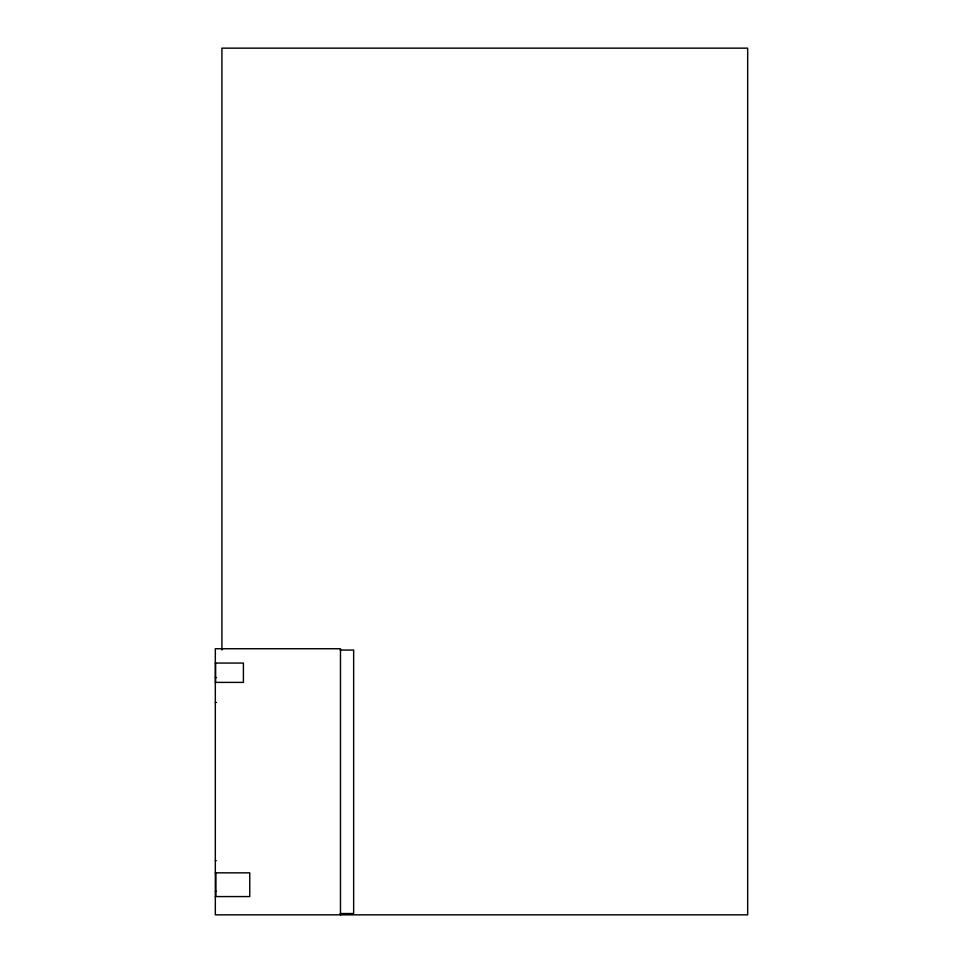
<?xml version="1.0" encoding="UTF-8"?>
<svg xmlns="http://www.w3.org/2000/svg" width="963" height="963" viewBox="0 0 963 963"><rect width="100%" height="100%" fill="white"/><g stroke="black" fill="none" stroke-linecap="round" stroke-linejoin="round"><path stroke-width="1.44" d="M340.18 650.061L353.65 650.061L353.65 913.538L340.18 913.538M215.327 663.062L243.41 663.062L243.41 682.394L215.327 682.394M215.327 677.579L216.422 677.579M215.327 702.436L216.422 702.436M215.327 860.729L216.218 860.729M215.327 872.839L249.754 872.839L249.754 896.577L215.327 896.577M215.327 891.377L216.218 891.377M340.481 914.85L340.481 648.737L215.327 648.737L215.327 914.85L747.673 914.85L747.673 48.15L221.911 48.15L221.911 650.025M215.893 872.839L215.893 896.577M215.58 663.062L215.58 682.394"/></g></svg>
